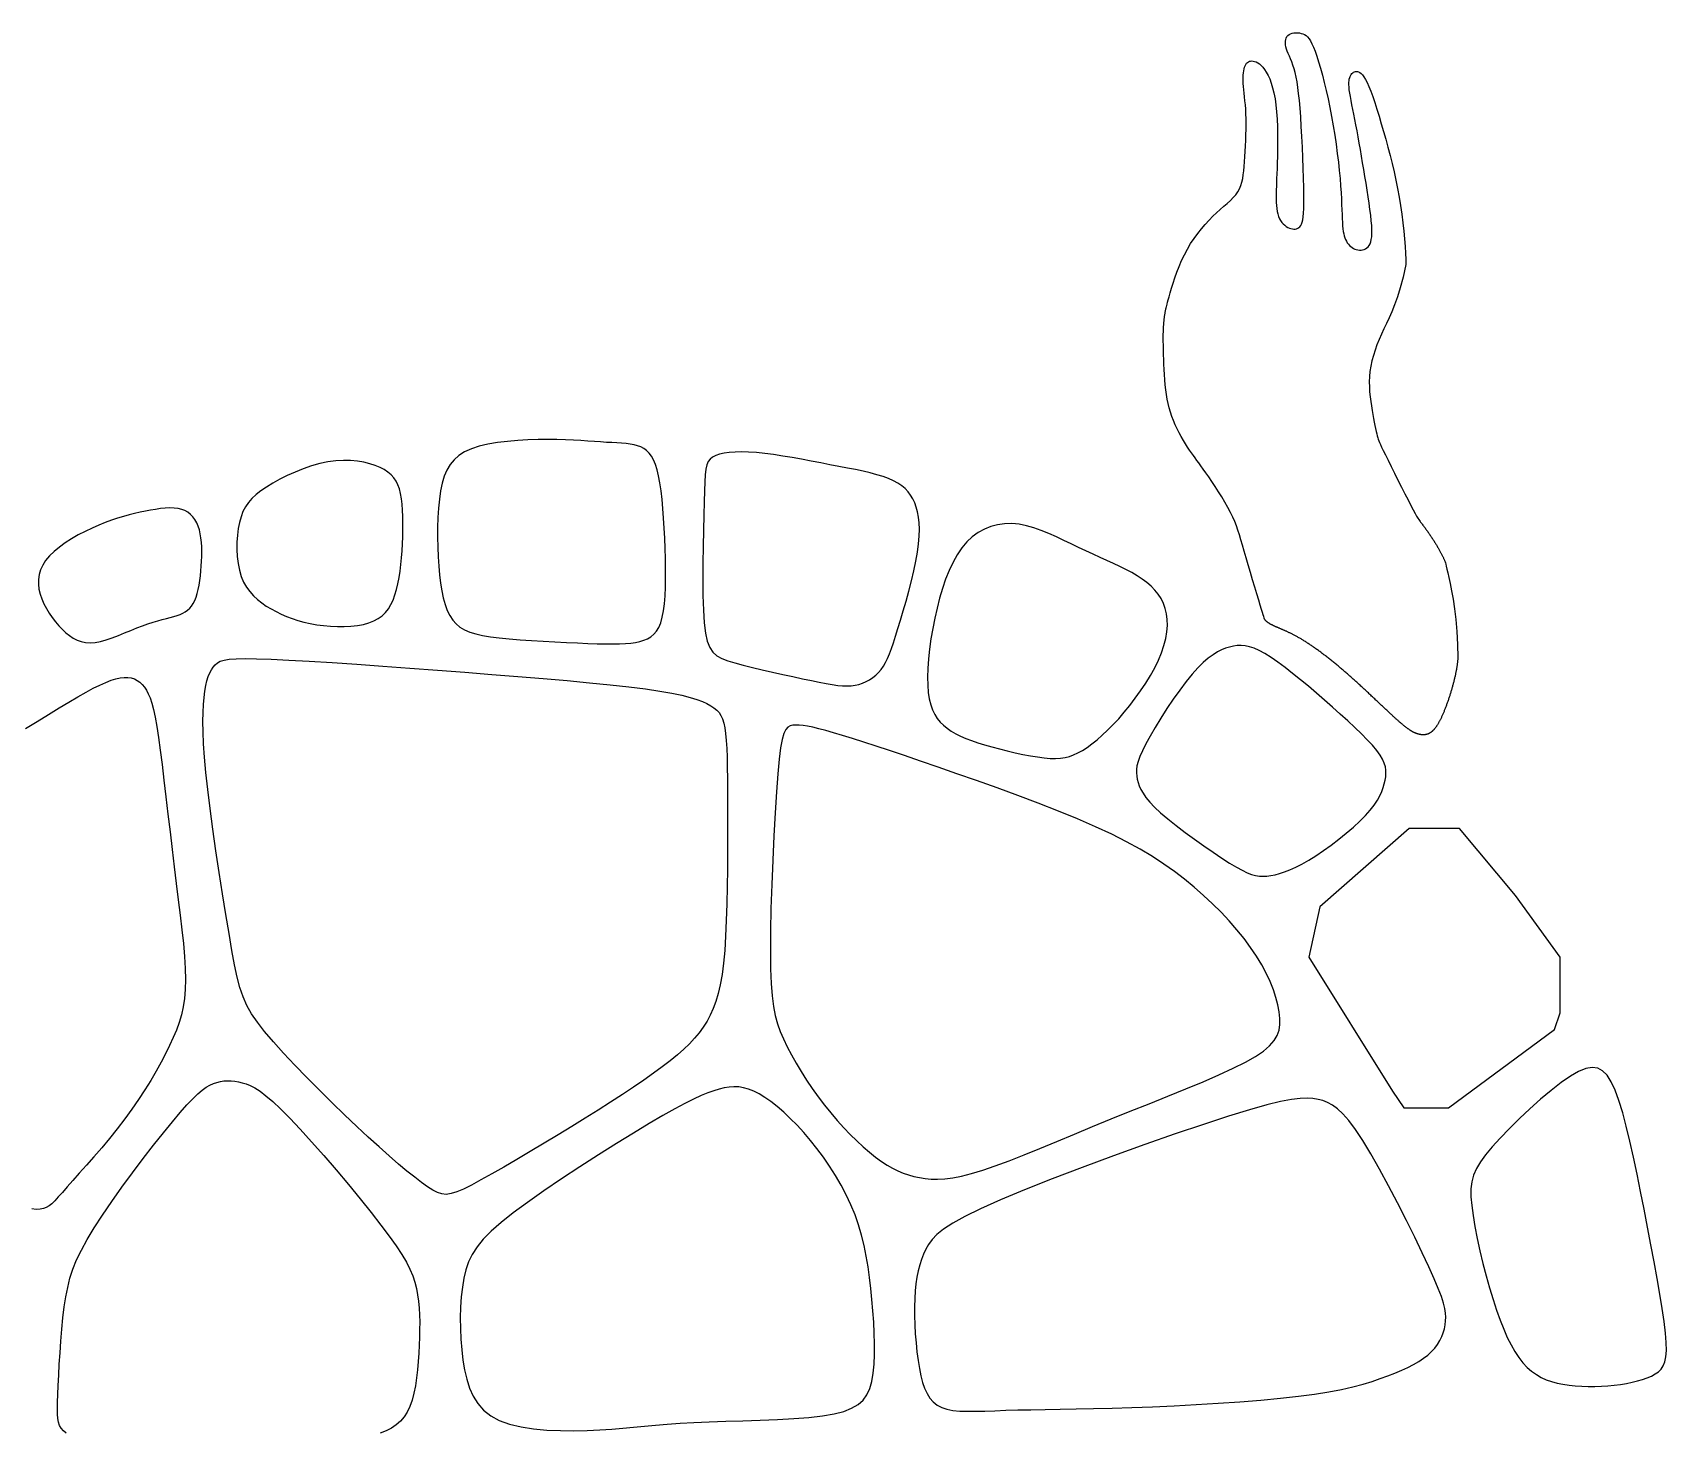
# Model space of a CAD drawing. Extents: x 141 to 1038, y -1303 to 264.
# Drawn here: x 216.9 to 268.9, y 161.9 to 206.5 of the extents above; entities that cross this region are included whole.
import ezdxf

# ---------------------------------------------------------------- set-up
doc = ezdxf.new("R2010")
doc.units = 0
doc.layers.add('L25', color=1, linetype='CONTINUOUS')

msp = doc.modelspace()

# ---------------------------------------------------------------- linework, layer by layer
at = {"layer": 'L25', "linetype": 'Continuous'}
for points in [[(262.238, 186.601), (262.237, 186.581), (262.235, 186.558), (262.234, 186.536), (262.232, 186.514), (262.23, 186.493), (262.228, 186.472), (262.226, 186.452), (262.224, 186.431), (262.222, 186.411), (262.219, 186.39), (262.216, 186.369), (262.213, 186.348), (262.21, 186.327), (262.207, 186.306), (262.203, 186.284), (262.2, 186.262), (262.196, 186.24), (262.192, 186.218), (262.188, 186.195), (262.183, 186.172), (262.179, 186.149), (262.174, 186.126), (262.169, 186.103), (262.165, 186.079), (262.159, 186.055), (262.154, 186.031), (262.149, 186.007), (262.143, 185.983), (262.137, 185.958), (262.132, 185.933), (262.125, 185.908), (262.119, 185.883), (262.113, 185.858), (262.107, 185.833), (262.1, 185.807), (262.093, 185.782), (262.086, 185.756), (262.079, 185.73), (262.072, 185.704), (262.065, 185.678), (262.058, 185.652), (262.05, 185.626), (262.043, 185.599), (262.035, 185.573), (262.027, 185.547), (262.019, 185.521), (262.011, 185.494), (262.003, 185.468), (261.995, 185.442), (261.987, 185.416), (261.979, 185.389), (261.97, 185.363), (261.962, 185.337), (261.953, 185.311), (261.944, 185.285), (261.936, 185.259), (261.927, 185.234), (261.918, 185.208), (261.909, 185.183), (261.9, 185.157), (261.891, 185.132), (261.882, 185.107), (261.873, 185.082), (261.864, 185.057), (261.854, 185.033), (261.845, 185.009), (261.836, 184.984), (261.826, 184.961), (261.817, 184.937), (261.808, 184.913), (261.798, 184.89), (261.789, 184.867), (261.779, 184.845), (261.77, 184.822), (261.76, 184.8), (261.751, 184.779), (261.741, 184.757), (261.732, 184.736), (261.722, 184.715), (261.713, 184.695), (261.703, 184.675), (261.694, 184.655), (261.684, 184.636), (261.675, 184.617), (261.665, 184.599), (261.656, 184.58), (261.646, 184.563), (261.637, 184.545), (261.628, 184.529), (261.618, 184.512), (261.609, 184.496), (261.6, 184.481), (261.59, 184.465), (261.581, 184.451), (261.572, 184.436), (261.563, 184.422), (261.554, 184.409), (261.544, 184.396), (261.535, 184.383), (261.526, 184.371), (261.517, 184.359), (261.508, 184.348), (261.499, 184.337), (261.49, 184.326), (261.481, 184.316), (261.472, 184.306), (261.463, 184.296), (261.455, 184.287), (261.446, 184.278), (261.437, 184.269), (261.428, 184.261), (261.419, 184.253), (261.411, 184.246), (261.402, 184.238), (261.393, 184.231), (261.384, 184.225), (261.376, 184.219), (261.367, 184.212), (261.358, 184.207), (261.35, 184.201), (261.341, 184.196), (261.333, 184.191), (261.324, 184.187), (261.315, 184.182), (261.307, 184.178), (261.298, 184.174), (261.29, 184.171), (261.281, 184.168), (261.273, 184.165), (261.264, 184.162), (261.256, 184.159), (261.247, 184.157), (261.239, 184.154), (261.23, 184.152), (261.222, 184.151), (261.214, 184.149), (261.205, 184.148), (261.197, 184.146), (261.188, 184.145), (261.18, 184.145), (261.172, 184.144), (261.163, 184.143), (261.155, 184.143), (261.146, 184.143), (261.138, 184.143), (261.13, 184.143), (261.121, 184.143), (261.113, 184.143), (261.105, 184.144), (261.096, 184.145), (261.088, 184.145), (261.08, 184.146), (261.071, 184.147), (261.063, 184.148), (261.054, 184.149), (261.046, 184.151), (261.038, 184.152), (261.029, 184.154), (261.021, 184.155), (261.012, 184.157), (261.004, 184.159), (260.995, 184.161), (260.987, 184.163), (260.978, 184.166), (260.969, 184.168), (260.961, 184.171), (260.952, 184.174), (260.943, 184.177), (260.934, 184.18), (260.925, 184.183), (260.916, 184.186), (260.907, 184.19), (260.897, 184.194), (260.888, 184.198), (260.879, 184.202), (260.869, 184.206), (260.859, 184.211), (260.85, 184.215), (260.84, 184.22), (260.83, 184.225), (260.82, 184.231), (260.809, 184.236), (260.799, 184.242), (260.788, 184.248), (260.778, 184.254), (260.767, 184.26), (260.756, 184.267), (260.745, 184.274), (260.734, 184.281), (260.722, 184.288), (260.711, 184.296), (260.699, 184.304), (260.687, 184.312), (260.675, 184.32), (260.662, 184.329), (260.65, 184.338), (260.637, 184.347), (260.624, 184.357), (260.611, 184.366), (260.598, 184.376), (260.584, 184.387), (260.57, 184.397), (260.556, 184.408), (260.542, 184.419), (260.528, 184.431), (260.513, 184.443), (260.498, 184.455), (260.483, 184.467), (260.467, 184.48), (260.452, 184.493), (260.436, 184.507), (260.419, 184.52), (260.403, 184.535), (260.386, 184.549), (260.369, 184.564), (260.352, 184.579), (260.334, 184.594), (260.316, 184.61), (260.298, 184.626), (260.28, 184.643), (260.261, 184.659), (260.242, 184.677), (260.223, 184.694), (260.203, 184.712), (260.184, 184.73), (260.164, 184.748), (260.143, 184.767), (260.123, 184.786), (260.102, 184.805), (260.081, 184.824), (260.06, 184.844), (260.039, 184.864), (260.017, 184.884), (259.995, 184.905), (259.973, 184.925), (259.951, 184.946), (259.928, 184.968), (259.905, 184.989), (259.882, 185.011), (259.859, 185.032), (259.836, 185.054), (259.813, 185.077), (259.789, 185.099), (259.765, 185.122), (259.741, 185.144), (259.717, 185.167), (259.693, 185.19), (259.668, 185.213), (259.643, 185.237), (259.619, 185.26), (259.594, 185.284), (259.569, 185.307), (259.543, 185.331), (259.518, 185.355), (259.493, 185.379), (259.467, 185.403), (259.441, 185.427), (259.416, 185.451), (259.39, 185.476), (259.364, 185.5), (259.338, 185.524), (259.311, 185.549), (259.285, 185.573), (259.259, 185.598), (259.232, 185.622), (259.206, 185.647), (259.179, 185.671), (259.153, 185.696), (259.126, 185.721), (259.099, 185.745), (259.072, 185.77), (259.046, 185.794), (259.019, 185.819), (258.992, 185.843), (258.965, 185.867), (258.938, 185.892), (258.911, 185.916), (258.884, 185.94), (258.857, 185.964), (258.83, 185.988), (258.803, 186.012), (258.775, 186.036), (258.748, 186.06), (258.721, 186.084), (258.694, 186.107), (258.667, 186.131), (258.64, 186.154), (258.613, 186.177), (258.586, 186.2), (258.559, 186.223), (258.532, 186.246), (258.505, 186.269), (258.478, 186.292), (258.451, 186.314), (258.425, 186.337), (258.398, 186.359), (258.371, 186.381), (258.344, 186.403), (258.318, 186.425), (258.291, 186.447), (258.264, 186.468), (258.238, 186.489), (258.211, 186.511), (258.185, 186.532), (258.158, 186.553), (258.132, 186.574), (258.106, 186.594), (258.08, 186.615), (258.054, 186.635), (258.028, 186.655), (258.002, 186.675), (257.976, 186.695), (257.95, 186.714), (257.924, 186.734), (257.898, 186.753), (257.873, 186.772), (257.847, 186.791), (257.822, 186.81), (257.797, 186.828), (257.772, 186.846), (257.746, 186.864), (257.721, 186.882), (257.697, 186.9), (257.672, 186.918), (257.647, 186.935), (257.623, 186.952), (257.598, 186.969), (257.574, 186.985), (257.55, 187.002), (257.525, 187.018), (257.502, 187.034), (257.478, 187.05), (257.454, 187.065), (257.43, 187.081), (257.407, 187.096), (257.384, 187.111), (257.361, 187.125), (257.338, 187.14), (257.315, 187.154), (257.292, 187.168), (257.269, 187.181), (257.247, 187.195), (257.225, 187.208), (257.203, 187.221), (257.181, 187.233), (257.159, 187.246), (257.137, 187.258), (257.116, 187.27), (257.094, 187.281), (257.073, 187.293), (257.052, 187.304), (257.032, 187.315), (257.011, 187.326), (256.99, 187.336), (256.97, 187.347), (256.95, 187.357), (256.93, 187.367), (256.91, 187.376), (256.891, 187.386), (256.872, 187.395), (256.852, 187.404), (256.833, 187.413), (256.815, 187.422), (256.796, 187.431), (256.778, 187.439), (256.759, 187.447), (256.741, 187.455), (256.724, 187.463), (256.706, 187.471), (256.689, 187.479), (256.671, 187.486), (256.654, 187.494), (256.637, 187.501), (256.621, 187.508), (256.604, 187.516), (256.588, 187.522), (256.572, 187.529), (256.556, 187.536), (256.541, 187.543), (256.526, 187.549), (256.51, 187.556), (256.495, 187.562), (256.481, 187.569), (256.466, 187.575), (256.452, 187.581), (256.438, 187.587), (256.424, 187.594), (256.411, 187.6), (256.397, 187.606), (256.384, 187.612), (256.371, 187.618), (256.359, 187.624), (256.346, 187.63), (256.334, 187.635), (256.322, 187.641), (256.31, 187.647), (256.299, 187.653), (256.288, 187.659), (256.277, 187.665), (256.266, 187.671), (256.256, 187.677), (256.245, 187.683), (256.235, 187.689), (256.226, 187.695), (256.216, 187.701), (256.207, 187.707), (256.198, 187.713), (256.189, 187.719), (256.181, 187.726), (256.173, 187.732), (256.165, 187.738), (256.157, 187.745), (256.15, 187.751), (256.143, 187.757), (256.136, 187.764), (256.129, 187.771), (256.123, 187.777), (256.117, 187.784), (256.112, 187.791), (256.106, 187.797), (256.101, 187.804), (256.097, 187.811), (256.092, 187.818), (256.088, 187.825), (256.085, 187.831), (256.081, 187.839), (256.076, 187.851), (256.069, 187.872), (256.058, 187.907), (256.042, 187.959), (256.019, 188.034), (255.988, 188.136), (255.948, 188.269), (255.898, 188.436), (255.839, 188.632), (255.774, 188.848), (255.705, 189.079), (255.634, 189.316), (255.565, 189.551), (255.498, 189.779), (255.436, 189.99), (255.382, 190.181), (255.332, 190.352), (255.285, 190.509), (255.238, 190.656), (255.189, 190.797), (255.134, 190.936), (255.072, 191.077), (255, 191.225), (254.916, 191.383), (254.822, 191.548), (254.721, 191.717), (254.616, 191.886), (254.51, 192.052), (254.406, 192.21), (254.307, 192.358), (254.215, 192.491), (254.133, 192.608), (254.06, 192.709), (253.994, 192.8), (253.932, 192.883), (253.874, 192.962), (253.817, 193.04), (253.759, 193.121), (253.699, 193.208), (253.635, 193.304), (253.569, 193.408), (253.5, 193.52), (253.432, 193.638), (253.364, 193.762), (253.299, 193.889), (253.237, 194.019), (253.181, 194.151), (253.131, 194.284), (253.086, 194.418), (253.048, 194.554), (253.014, 194.693), (252.985, 194.835), (252.96, 194.981), (252.939, 195.132), (252.922, 195.289), (252.907, 195.451), (252.896, 195.616), (252.886, 195.781), (252.879, 195.942), (252.873, 196.096), (252.869, 196.24), (252.866, 196.37), (252.864, 196.484), (252.862, 196.578), (252.861, 196.655), (252.86, 196.717), (252.86, 196.767), (252.86, 196.806), (252.86, 196.838), (252.86, 196.864), (252.86, 196.888), (252.861, 196.912), (252.861, 196.935), (252.862, 196.959), (252.863, 196.982), (252.864, 197.006), (252.865, 197.029), (252.866, 197.052), (252.867, 197.075), (252.868, 197.098), (252.869, 197.12), (252.871, 197.143), (252.872, 197.165), (252.874, 197.188), (252.875, 197.21), (252.877, 197.232), (252.879, 197.254), (252.88, 197.276), (252.882, 197.297), (252.884, 197.319), (252.887, 197.34), (252.889, 197.361), (252.891, 197.382), (252.893, 197.402), (252.896, 197.423), (252.898, 197.443), (252.901, 197.463), (252.903, 197.483), (252.906, 197.502), (252.909, 197.522), (252.912, 197.541), (252.915, 197.56), (252.918, 197.578), (252.921, 197.596), (252.924, 197.614), (252.927, 197.632), (252.931, 197.65), (252.934, 197.667), (252.937, 197.684), (252.941, 197.7), (252.945, 197.717), (252.948, 197.733), (252.953, 197.752), (252.96, 197.777), (252.969, 197.811), (252.981, 197.857), (252.998, 197.918), (253.02, 197.996), (253.047, 198.096), (253.082, 198.219), (253.123, 198.362), (253.172, 198.521), (253.228, 198.693), (253.292, 198.874), (253.364, 199.06), (253.443, 199.248), (253.531, 199.433), (253.628, 199.612), (253.731, 199.785), (253.841, 199.95), (253.956, 200.108), (254.074, 200.258), (254.194, 200.399), (254.316, 200.532), (254.438, 200.655), (254.558, 200.768), (254.676, 200.874), (254.789, 200.973), (254.896, 201.068), (254.996, 201.159), (255.087, 201.25), (255.167, 201.341), (255.235, 201.434), (255.289, 201.531), (255.332, 201.633), (255.365, 201.741), (255.389, 201.856), (255.408, 201.977), (255.421, 202.107), (255.432, 202.246), (255.442, 202.395), (255.453, 202.555), (255.463, 202.722), (255.474, 202.895), (255.483, 203.072), (255.491, 203.249), (255.497, 203.425), (255.499, 203.596), (255.498, 203.761), (255.493, 203.917), (255.484, 204.064), (255.473, 204.203), (255.461, 204.334), (255.448, 204.457), (255.435, 204.574), (255.424, 204.684), (255.414, 204.788), (255.408, 204.886), (255.405, 204.979), (255.405, 205.066), (255.408, 205.147), (255.414, 205.221), (255.423, 205.289), (255.434, 205.35), (255.449, 205.405), (255.467, 205.452), (255.488, 205.493), (255.511, 205.527), (255.538, 205.555), (255.568, 205.576), (255.602, 205.591), (255.638, 205.6), (255.679, 205.603), (255.722, 205.6), (255.769, 205.59), (255.818, 205.572), (255.869, 205.546), (255.922, 205.509), (255.976, 205.462), (256.031, 205.403), (256.086, 205.33), (256.141, 205.244), (256.195, 205.144), (256.248, 205.028), (256.297, 204.897), (256.342, 204.749), (256.383, 204.584), (256.418, 204.401), (256.447, 204.201), (256.469, 203.982), (256.484, 203.75), (256.493, 203.509), (256.498, 203.265), (256.499, 203.023), (256.497, 202.788), (256.493, 202.565), (256.487, 202.359), (256.481, 202.175), (256.475, 202.011), (256.47, 201.864), (256.464, 201.731), (256.46, 201.61), (256.456, 201.498), (256.454, 201.393), (256.454, 201.291), (256.455, 201.19), (256.459, 201.091), (256.466, 200.995), (256.476, 200.902), (256.49, 200.813), (256.508, 200.729), (256.532, 200.651), (256.56, 200.58), (256.595, 200.517), (256.635, 200.46), (256.679, 200.411), (256.725, 200.369), (256.774, 200.333), (256.824, 200.304), (256.875, 200.281), (256.924, 200.264), (256.972, 200.253), (257.018, 200.248), (257.062, 200.25), (257.103, 200.258), (257.141, 200.273), (257.177, 200.295), (257.209, 200.324), (257.237, 200.361), (257.262, 200.407), (257.283, 200.465), (257.301, 200.539), (257.315, 200.635), (257.325, 200.755), (257.332, 200.905), (257.335, 201.089), (257.335, 201.31), (257.331, 201.572), (257.324, 201.867), (257.315, 202.185), (257.303, 202.519), (257.288, 202.859), (257.272, 203.195), (257.254, 203.519), (257.235, 203.822), (257.214, 204.096), (257.193, 204.342), (257.17, 204.561), (257.145, 204.758), (257.118, 204.933), (257.089, 205.09), (257.058, 205.23), (257.024, 205.356), (256.988, 205.471), (256.95, 205.576), (256.912, 205.671), (256.875, 205.758), (256.84, 205.838), (256.809, 205.913), (256.783, 205.983), (256.763, 206.049), (256.751, 206.113), (256.746, 206.174), (256.748, 206.231), (256.758, 206.284), (256.775, 206.333), (256.799, 206.376), (256.83, 206.414), (256.868, 206.445), (256.914, 206.47), (256.964, 206.487), (257.019, 206.499), (257.077, 206.503), (257.136, 206.502), (257.195, 206.495), (257.253, 206.482), (257.308, 206.464), (257.36, 206.44), (257.409, 206.408), (257.455, 206.366), (257.5, 206.311), (257.546, 206.241), (257.592, 206.153), (257.64, 206.045), (257.691, 205.913), (257.746, 205.757), (257.804, 205.577), (257.864, 205.376), (257.925, 205.155), (257.987, 204.917), (258.048, 204.664), (258.108, 204.397), (258.165, 204.118), (258.22, 203.831), (258.271, 203.538), (258.318, 203.242), (258.361, 202.948), (258.4, 202.659), (258.434, 202.379), (258.464, 202.111), (258.488, 201.858), (258.507, 201.624), (258.521, 201.408), (258.532, 201.211), (258.539, 201.03), (258.545, 200.865), (258.551, 200.716), (258.556, 200.582), (258.562, 200.461), (258.569, 200.354), (258.579, 200.258), (258.591, 200.173), (258.605, 200.098), (258.622, 200.03), (258.642, 199.969), (258.664, 199.914), (258.691, 199.863), (258.72, 199.815), (258.753, 199.771), (258.789, 199.73), (258.828, 199.694), (258.869, 199.662), (258.913, 199.634), (258.959, 199.612), (259.006, 199.595), (259.056, 199.584), (259.106, 199.579), (259.157, 199.58), (259.207, 199.588), (259.255, 199.602), (259.301, 199.623), (259.343, 199.651), (259.382, 199.686), (259.415, 199.729), (259.444, 199.781), (259.467, 199.843), (259.484, 199.917), (259.496, 200.004), (259.502, 200.106), (259.502, 200.224), (259.496, 200.361), (259.483, 200.515), (259.465, 200.687), (259.441, 200.873), (259.414, 201.07), (259.383, 201.277), (259.35, 201.49), (259.315, 201.708), (259.279, 201.927), (259.243, 202.145), (259.207, 202.361), (259.171, 202.575), (259.135, 202.784), (259.099, 202.989), (259.063, 203.188), (259.028, 203.379), (258.993, 203.563), (258.959, 203.738), (258.926, 203.904), (258.895, 204.06), (258.865, 204.206), (258.839, 204.341), (258.816, 204.466), (258.797, 204.579), (258.783, 204.68), (258.774, 204.769), (258.77, 204.848), (258.77, 204.916), (258.775, 204.975), (258.783, 205.027), (258.795, 205.071), (258.809, 205.11), (258.827, 205.145), (258.846, 205.175), (258.868, 205.202), (258.893, 205.225), (258.919, 205.243), (258.947, 205.256), (258.978, 205.264), (259.01, 205.266), (259.044, 205.262), (259.079, 205.252), (259.117, 205.232), (259.157, 205.202), (259.2, 205.157), (259.246, 205.096), (259.295, 205.017), (259.347, 204.916), (259.403, 204.792), (259.463, 204.642), (259.527, 204.469), (259.593, 204.276), (259.661, 204.065), (259.731, 203.84), (259.801, 203.604), (259.872, 203.358), (259.942, 203.107), (260.011, 202.852), (260.079, 202.595), (260.144, 202.335), (260.206, 202.072), (260.265, 201.807), (260.32, 201.539), (260.371, 201.269), (260.417, 200.996), (260.457, 200.722), (260.492, 200.451), (260.521, 200.186), (260.544, 199.933), (260.562, 199.695), (260.575, 199.478), (260.581, 199.285), (260.582, 199.122), (260.495, 198.722), (260.406, 198.38), (260.316, 198.087), (260.227, 197.836), (260.138, 197.617), (260.051, 197.423), (259.966, 197.245), (259.884, 197.074), (259.805, 196.904), (259.732, 196.734), (259.664, 196.564), (259.603, 196.394), (259.549, 196.224), (259.503, 196.054), (259.467, 195.886), (259.44, 195.718), (259.425, 195.551), (259.419, 195.387), (259.421, 195.225), (259.43, 195.066), (259.445, 194.911), (259.464, 194.76), (259.486, 194.615), (259.509, 194.476), (259.532, 194.344), (259.555, 194.219), (259.578, 194.102), (259.6, 193.994), (259.62, 193.895), (259.64, 193.806), (259.657, 193.728), (259.673, 193.661), (259.687, 193.605), (259.701, 193.555), (259.718, 193.505), (259.741, 193.45), (259.771, 193.383), (259.811, 193.299), (259.863, 193.192), (259.931, 193.056), (260.015, 192.887), (260.113, 192.691), (260.219, 192.478), (260.331, 192.256), (260.444, 192.033), (260.552, 191.819), (260.654, 191.621), (260.743, 191.448), (260.817, 191.307), (260.877, 191.196), (260.925, 191.11), (260.963, 191.046), (260.993, 190.998), (261.017, 190.963), (261.037, 190.936), (261.054, 190.913), (261.072, 190.891), (261.089, 190.868), (261.107, 190.846), (261.124, 190.823), (261.141, 190.8), (261.159, 190.777), (261.176, 190.754), (261.193, 190.73), (261.21, 190.707), (261.227, 190.684), (261.244, 190.66), (261.261, 190.636), (261.278, 190.613), (261.294, 190.589), (261.311, 190.565), (261.327, 190.542), (261.344, 190.518), (261.36, 190.494), (261.376, 190.47), (261.392, 190.447), (261.407, 190.423), (261.423, 190.399), (261.438, 190.376), (261.454, 190.352), (261.469, 190.329), (261.484, 190.306), (261.498, 190.282), (261.513, 190.259), (261.527, 190.236), (261.541, 190.213), (261.555, 190.191), (261.569, 190.168), (261.582, 190.146), (261.595, 190.124), (261.608, 190.102), (261.621, 190.08), (261.633, 190.058), (261.645, 190.037), (261.657, 190.016), (261.669, 189.995), (261.68, 189.974), (261.691, 189.954), (261.702, 189.934), (261.712, 189.914), (261.723, 189.894), (261.732, 189.874), (261.742, 189.855), (261.751, 189.836), (261.761, 189.818), (261.769, 189.799), (261.778, 189.781), (261.786, 189.763), (261.794, 189.745), (261.802, 189.727), (261.81, 189.71), (261.817, 189.693), (261.824, 189.675), (261.832, 189.653), (261.842, 189.621), (261.854, 189.575), (261.87, 189.509), (261.891, 189.419), (261.918, 189.301), (261.952, 189.148), (261.993, 188.958), (262.038, 188.729), (262.086, 188.462), (262.131, 188.158), (262.173, 187.816), (262.206, 187.438), (262.229, 187.022), (262.238, 186.601)], [(216.631, 184.339), (217.004, 184.571), (217.363, 184.793), (217.703, 184.999), (218.017, 185.188), (218.303, 185.354), (218.56, 185.5), (218.792, 185.624), (219, 185.728), (219.187, 185.813), (219.356, 185.879), (219.509, 185.928), (219.648, 185.958), (219.776, 185.972), (219.894, 185.97), (220.002, 185.953), (220.101, 185.921), (220.191, 185.875), (220.274, 185.816), (220.35, 185.745), (220.42, 185.662), (220.484, 185.566), (220.543, 185.453), (220.599, 185.317), (220.653, 185.151), (220.705, 184.948), (220.757, 184.703), (220.81, 184.41), (220.864, 184.061), (220.921, 183.655), (220.981, 183.197), (221.042, 182.698), (221.105, 182.168), (221.17, 181.618), (221.236, 181.056), (221.302, 180.494), (221.369, 179.941), (221.435, 179.407), (221.499, 178.893), (221.559, 178.403), (221.613, 177.937), (221.659, 177.498), (221.694, 177.086), (221.716, 176.705), (221.724, 176.355), (221.716, 176.037), (221.692, 175.747), (221.651, 175.478), (221.595, 175.225), (221.523, 174.982), (221.437, 174.742), (221.336, 174.5), (221.22, 174.251), (221.091, 173.988), (220.948, 173.714), (220.791, 173.429), (220.62, 173.136), (220.435, 172.835), (220.236, 172.529), (220.023, 172.22), (219.797, 171.909), (219.557, 171.599), (219.309, 171.292), (219.059, 170.993), (218.811, 170.705), (218.571, 170.433), (218.345, 170.18), (218.139, 169.949), (217.958, 169.746), (217.806, 169.572), (217.678, 169.426), (217.569, 169.307), (217.472, 169.212), (217.383, 169.14), (217.295, 169.087), (217.202, 169.053), (217.098, 169.034), (216.978, 169.031), (216.838, 169.045)], [(217.928, 161.904), (217.839, 161.98), (217.771, 162.06), (217.72, 162.148), (217.684, 162.25), (217.661, 162.369), (217.65, 162.512), (217.648, 162.685), (217.652, 162.891), (217.661, 163.136), (217.674, 163.424), (217.69, 163.746), (217.709, 164.096), (217.732, 164.462), (217.759, 164.837), (217.791, 165.212), (217.827, 165.576), (217.869, 165.922), (217.917, 166.243), (217.976, 166.545), (218.049, 166.837), (218.143, 167.126), (218.262, 167.423), (218.411, 167.735), (218.595, 168.072), (218.818, 168.441), (219.083, 168.849), (219.382, 169.286), (219.705, 169.74), (220.041, 170.198), (220.38, 170.647), (220.711, 171.076), (221.025, 171.471), (221.309, 171.82), (221.557, 172.114), (221.772, 172.356), (221.957, 172.551), (222.117, 172.706), (222.259, 172.826), (222.385, 172.917), (222.502, 172.985), (222.614, 173.036), (222.725, 173.075), (222.837, 173.103), (222.949, 173.12), (223.063, 173.128), (223.177, 173.126), (223.294, 173.115), (223.412, 173.094), (223.533, 173.065), (223.658, 173.027), (223.791, 172.973), (223.936, 172.896), (224.101, 172.791), (224.288, 172.65), (224.505, 172.465), (224.756, 172.23), (225.046, 171.939), (225.378, 171.587), (225.742, 171.185), (226.127, 170.748), (226.521, 170.29), (226.913, 169.825), (227.29, 169.367), (227.64, 168.931), (227.952, 168.53), (228.217, 168.176), (228.437, 167.865), (228.616, 167.591), (228.76, 167.345), (228.874, 167.121), (228.961, 166.913), (229.028, 166.713), (229.079, 166.515), (229.118, 166.312), (229.147, 166.103), (229.167, 165.888), (229.179, 165.667), (229.184, 165.438), (229.183, 165.202), (229.178, 164.959), (229.168, 164.707), (229.155, 164.448), (229.139, 164.185), (229.116, 163.921), (229.087, 163.662), (229.049, 163.411), (229.001, 163.173), (228.943, 162.952), (228.872, 162.751), (228.787, 162.574), (228.687, 162.42), (228.571, 162.286), (228.438, 162.169), (228.287, 162.068), (228.117, 161.98), (227.926, 161.902)]]:
    msp.add_lwpolyline(points, dxfattribs=at)
for points in [[(230.829, 193.249), (230.613, 193.152), (230.43, 193.037), (230.277, 192.903), (230.151, 192.749), (230.048, 192.575), (229.966, 192.378), (229.901, 192.159), (229.85, 191.916), (229.811, 191.648), (229.783, 191.361), (229.764, 191.06), (229.754, 190.749), (229.752, 190.433), (229.759, 190.119), (229.772, 189.811), (229.791, 189.515), (229.816, 189.234), (229.848, 188.971), (229.887, 188.726), (229.936, 188.5), (229.993, 188.293), (230.062, 188.106), (230.142, 187.94), (230.236, 187.796), (230.343, 187.673), (230.467, 187.57), (230.611, 187.485), (230.777, 187.414), (230.968, 187.356), (231.187, 187.308), (231.436, 187.268), (231.719, 187.233), (232.036, 187.201), (232.38, 187.172), (232.743, 187.145), (233.116, 187.122), (233.491, 187.101), (233.858, 187.083), (234.209, 187.067), (234.536, 187.055), (234.831, 187.045), (235.096, 187.039), (235.333, 187.037), (235.544, 187.04), (235.734, 187.048), (235.904, 187.063), (236.057, 187.085), (236.197, 187.114), (236.325, 187.152), (236.441, 187.201), (236.547, 187.264), (236.642, 187.344), (236.725, 187.443), (236.797, 187.564), (236.858, 187.711), (236.908, 187.885), (236.948, 188.088), (236.977, 188.319), (236.997, 188.573), (237.009, 188.848), (237.014, 189.139), (237.013, 189.444), (237.007, 189.758), (236.997, 190.078), (236.985, 190.401), (236.969, 190.723), (236.95, 191.039), (236.927, 191.345), (236.9, 191.638), (236.868, 191.912), (236.832, 192.164), (236.79, 192.39), (236.743, 192.586), (236.689, 192.754), (236.63, 192.897), (236.564, 193.016), (236.491, 193.114), (236.41, 193.194), (236.322, 193.258), (236.226, 193.309), (236.122, 193.348), (236.009, 193.378), (235.887, 193.4), (235.756, 193.416), (235.614, 193.428), (235.463, 193.438), (235.302, 193.447), (235.129, 193.457), (234.945, 193.469), (234.75, 193.483), (234.541, 193.498), (234.317, 193.512), (234.079, 193.525), (233.824, 193.536), (233.551, 193.543), (233.261, 193.546), (232.952, 193.543), (232.631, 193.533), (232.304, 193.515), (231.978, 193.487), (231.661, 193.447), (231.359, 193.396), (231.079, 193.33)], [(239.904, 193.131), (239.658, 193.148), (239.432, 193.154), (239.226, 193.149), (239.04, 193.135), (238.875, 193.11), (238.732, 193.077), (238.61, 193.034), (238.51, 192.983), (238.432, 192.922), (238.372, 192.844), (238.329, 192.741), (238.299, 192.605), (238.278, 192.427), (238.264, 192.199), (238.253, 191.913), (238.243, 191.56), (238.231, 191.137), (238.218, 190.658), (238.207, 190.143), (238.199, 189.611), (238.196, 189.082), (238.201, 188.576), (238.216, 188.111), (238.243, 187.707), (238.284, 187.379), (238.342, 187.12), (238.42, 186.921), (238.521, 186.77), (238.649, 186.656), (238.806, 186.569), (238.996, 186.498), (239.222, 186.432), (239.484, 186.363), (239.777, 186.29), (240.09, 186.215), (240.415, 186.14), (240.743, 186.066), (241.065, 185.995), (241.371, 185.929), (241.654, 185.869), (241.904, 185.818), (242.126, 185.775), (242.321, 185.742), (242.495, 185.717), (242.651, 185.703), (242.792, 185.698), (242.923, 185.704), (243.047, 185.721), (243.168, 185.749), (243.286, 185.787), (243.399, 185.836), (243.507, 185.895), (243.61, 185.964), (243.706, 186.042), (243.796, 186.129), (243.878, 186.225), (243.952, 186.33), (244.02, 186.445), (244.083, 186.575), (244.145, 186.721), (244.206, 186.887), (244.27, 187.075), (244.338, 187.288), (244.412, 187.529), (244.493, 187.799), (244.58, 188.092), (244.669, 188.402), (244.756, 188.722), (244.84, 189.045), (244.916, 189.363), (244.982, 189.67), (245.034, 189.959), (245.071, 190.225), (245.091, 190.467), (245.097, 190.688), (245.09, 190.889), (245.07, 191.072), (245.039, 191.239), (244.997, 191.391), (244.945, 191.53), (244.885, 191.658), (244.816, 191.776), (244.735, 191.884), (244.641, 191.982), (244.534, 192.073), (244.412, 192.156), (244.272, 192.231), (244.115, 192.301), (243.939, 192.365), (243.744, 192.425), (243.532, 192.481), (243.303, 192.534), (243.059, 192.587), (242.801, 192.639), (242.53, 192.691), (242.247, 192.746), (241.953, 192.802), (241.651, 192.86), (241.346, 192.917), (241.042, 192.972), (240.742, 193.022), (240.449, 193.066), (240.169, 193.103)], [(228.575, 191.827), (228.537, 191.974), (228.49, 192.106), (228.431, 192.225), (228.36, 192.331), (228.275, 192.425), (228.175, 192.51), (228.058, 192.587), (227.923, 192.657), (227.769, 192.72), (227.596, 192.776), (227.408, 192.822), (227.203, 192.857), (226.985, 192.877), (226.755, 192.882), (226.513, 192.868), (226.262, 192.834), (226.003, 192.779), (225.739, 192.705), (225.476, 192.615), (225.216, 192.512), (224.966, 192.399), (224.727, 192.28), (224.505, 192.157), (224.305, 192.034), (224.128, 191.913), (223.974, 191.792), (223.842, 191.667), (223.73, 191.538), (223.636, 191.4), (223.558, 191.251), (223.495, 191.088), (223.444, 190.908), (223.406, 190.71), (223.379, 190.498), (223.364, 190.275), (223.363, 190.048), (223.376, 189.821), (223.403, 189.599), (223.445, 189.387), (223.504, 189.189), (223.579, 189.009), (223.669, 188.848), (223.773, 188.702), (223.889, 188.57), (224.017, 188.451), (224.154, 188.343), (224.3, 188.243), (224.453, 188.151), (224.611, 188.065), (224.776, 187.985), (224.946, 187.911), (225.124, 187.844), (225.308, 187.784), (225.5, 187.731), (225.699, 187.685), (225.906, 187.648), (226.121, 187.619), (226.341, 187.599), (226.562, 187.588), (226.781, 187.588), (226.994, 187.6), (227.199, 187.623), (227.391, 187.658), (227.567, 187.707), (227.724, 187.769), (227.863, 187.846), (227.986, 187.936), (228.093, 188.04), (228.186, 188.158), (228.267, 188.29), (228.337, 188.436), (228.397, 188.596), (228.449, 188.769), (228.493, 188.955), (228.53, 189.151), (228.56, 189.356), (228.585, 189.567), (228.606, 189.784), (228.622, 190.004), (228.634, 190.226), (228.644, 190.448), (228.65, 190.668), (228.652, 190.884), (228.649, 191.093), (228.641, 191.294), (228.626, 191.485), (228.604, 191.663)], [(217.395, 189.841), (217.275, 189.695), (217.181, 189.547), (217.113, 189.396), (217.068, 189.244), (217.046, 189.091), (217.044, 188.936), (217.062, 188.781), (217.098, 188.626), (217.15, 188.47), (217.218, 188.316), (217.297, 188.165), (217.387, 188.018), (217.486, 187.877), (217.59, 187.742), (217.699, 187.616), (217.81, 187.499), (217.921, 187.394), (218.035, 187.301), (218.151, 187.222), (218.273, 187.159), (218.402, 187.112), (218.54, 187.083), (218.688, 187.073), (218.848, 187.084), (219.021, 187.117), (219.205, 187.168), (219.397, 187.232), (219.593, 187.307), (219.79, 187.387), (219.986, 187.468), (220.177, 187.546), (220.36, 187.618), (220.533, 187.679), (220.694, 187.731), (220.846, 187.776), (220.987, 187.814), (221.118, 187.849), (221.24, 187.881), (221.353, 187.912), (221.458, 187.944), (221.553, 187.979), (221.641, 188.018), (221.722, 188.063), (221.795, 188.114), (221.861, 188.174), (221.92, 188.244), (221.974, 188.325), (222.021, 188.418), (222.063, 188.525), (222.099, 188.644), (222.131, 188.773), (222.158, 188.911), (222.181, 189.056), (222.2, 189.206), (222.216, 189.36), (222.229, 189.515), (222.238, 189.67), (222.244, 189.825), (222.246, 189.977), (222.243, 190.126), (222.235, 190.271), (222.22, 190.411), (222.199, 190.545), (222.169, 190.671), (222.132, 190.789), (222.085, 190.898), (222.03, 190.997), (221.965, 191.086), (221.891, 191.163), (221.806, 191.229), (221.711, 191.283), (221.606, 191.323), (221.489, 191.349), (221.363, 191.364), (221.227, 191.367), (221.083, 191.36), (220.932, 191.345), (220.776, 191.323), (220.614, 191.295), (220.449, 191.264), (220.281, 191.229), (220.109, 191.19), (219.933, 191.146), (219.752, 191.097), (219.566, 191.04), (219.373, 190.976), (219.174, 190.903), (218.966, 190.819), (218.752, 190.725), (218.533, 190.62), (218.315, 190.507), (218.103, 190.386), (217.9, 190.257), (217.711, 190.123), (217.541, 189.984)], [(248.267, 190.849), (248.035, 190.869), (247.807, 190.865), (247.585, 190.835), (247.37, 190.778), (247.163, 190.696), (246.966, 190.586), (246.78, 190.449), (246.606, 190.285), (246.446, 190.094), (246.299, 189.877), (246.165, 189.638), (246.043, 189.378), (245.931, 189.1), (245.83, 188.806), (245.739, 188.499), (245.657, 188.181), (245.584, 187.855), (245.519, 187.526), (245.464, 187.197), (245.42, 186.873), (245.387, 186.559), (245.365, 186.26), (245.356, 185.979), (245.361, 185.721), (245.379, 185.49), (245.41, 185.284), (245.455, 185.102), (245.513, 184.939), (245.583, 184.795), (245.665, 184.667), (245.759, 184.551), (245.865, 184.447), (245.982, 184.351), (246.11, 184.262), (246.252, 184.179), (246.406, 184.102), (246.574, 184.029), (246.757, 183.959), (246.955, 183.891), (247.17, 183.824), (247.4, 183.758), (247.641, 183.693), (247.89, 183.63), (248.141, 183.572), (248.389, 183.52), (248.629, 183.474), (248.857, 183.437), (249.068, 183.409), (249.257, 183.393), (249.429, 183.388), (249.585, 183.396), (249.731, 183.417), (249.87, 183.451), (250.006, 183.501), (250.142, 183.566), (250.284, 183.646), (250.432, 183.744), (250.588, 183.857), (250.75, 183.987), (250.917, 184.132), (251.089, 184.292), (251.264, 184.467), (251.44, 184.657), (251.618, 184.862), (251.796, 185.079), (251.97, 185.308), (252.139, 185.545), (252.3, 185.788), (252.45, 186.033), (252.586, 186.279), (252.705, 186.521), (252.804, 186.758), (252.882, 186.988), (252.939, 187.208), (252.974, 187.42), (252.99, 187.622), (252.986, 187.814), (252.963, 187.996), (252.922, 188.168), (252.864, 188.329), (252.789, 188.48), (252.698, 188.62), (252.592, 188.751), (252.471, 188.874), (252.336, 188.99), (252.188, 189.1), (252.028, 189.206), (251.855, 189.307), (251.672, 189.406), (251.479, 189.503), (251.276, 189.6), (251.066, 189.696), (250.848, 189.795), (250.625, 189.895), (250.397, 189.999), (250.165, 190.108), (249.93, 190.221), (249.693, 190.336), (249.455, 190.449), (249.216, 190.556), (248.977, 190.653), (248.739, 190.737), (248.502, 190.803)], [(256.096, 186.729), (255.916, 186.826), (255.753, 186.899), (255.604, 186.948), (255.466, 186.977), (255.336, 186.988), (255.212, 186.983), (255.091, 186.965), (254.969, 186.936), (254.845, 186.898), (254.717, 186.848), (254.583, 186.782), (254.443, 186.695), (254.294, 186.586), (254.135, 186.449), (253.965, 186.28), (253.783, 186.077), (253.588, 185.837), (253.384, 185.567), (253.178, 185.277), (252.975, 184.976), (252.78, 184.674), (252.599, 184.38), (252.437, 184.104), (252.3, 183.854), (252.193, 183.638), (252.112, 183.453), (252.057, 183.294), (252.022, 183.157), (252.006, 183.037), (252.004, 182.929), (252.014, 182.827), (252.033, 182.728), (252.059, 182.626), (252.095, 182.519), (252.145, 182.406), (252.215, 182.283), (252.308, 182.149), (252.429, 182.002), (252.583, 181.84), (252.775, 181.661), (253.005, 181.463), (253.268, 181.252), (253.552, 181.034), (253.85, 180.816), (254.15, 180.603), (254.443, 180.402), (254.719, 180.219), (254.969, 180.06), (255.186, 179.93), (255.371, 179.828), (255.532, 179.752), (255.674, 179.697), (255.801, 179.662), (255.92, 179.643), (256.036, 179.639), (256.155, 179.645), (256.282, 179.661), (256.418, 179.686), (256.565, 179.724), (256.723, 179.775), (256.893, 179.841), (257.077, 179.924), (257.276, 180.026), (257.49, 180.149), (257.72, 180.293), (257.96, 180.455), (258.206, 180.63), (258.45, 180.816), (258.688, 181.007), (258.912, 181.199), (259.118, 181.389), (259.299, 181.572), (259.451, 181.744), (259.576, 181.906), (259.676, 182.058), (259.755, 182.201), (259.816, 182.336), (259.862, 182.464), (259.896, 182.584), (259.922, 182.698), (259.941, 182.807), (259.951, 182.913), (259.949, 183.019), (259.933, 183.128), (259.898, 183.242), (259.843, 183.365), (259.763, 183.499), (259.655, 183.646), (259.518, 183.81), (259.354, 183.988), (259.166, 184.179), (258.958, 184.38), (258.733, 184.589), (258.496, 184.805), (258.248, 185.025), (257.994, 185.247), (257.737, 185.469), (257.481, 185.687), (257.227, 185.898), (256.978, 186.099), (256.738, 186.286), (256.51, 186.456), (256.295, 186.604)], [(236.375, 185.603), (236.826, 185.536), (237.208, 185.469), (237.527, 185.402), (237.791, 185.336), (238.008, 185.269), (238.185, 185.202), (238.33, 185.136), (238.451, 185.069), (238.554, 185.002), (238.642, 184.93), (238.715, 184.85), (238.777, 184.758), (238.827, 184.649), (238.868, 184.519), (238.9, 184.364), (238.925, 184.18), (238.945, 183.963), (238.959, 183.712), (238.97, 183.426), (238.977, 183.105), (238.981, 182.748), (238.984, 182.354), (238.984, 181.923), (238.984, 181.453), (238.984, 180.946), (238.983, 180.412), (238.98, 179.862), (238.973, 179.308), (238.963, 178.76), (238.947, 178.231), (238.925, 177.732), (238.895, 177.274), (238.858, 176.866), (238.812, 176.505), (238.756, 176.186), (238.692, 175.903), (238.617, 175.651), (238.533, 175.423), (238.438, 175.215), (238.332, 175.021), (238.215, 174.836), (238.085, 174.657), (237.939, 174.481), (237.776, 174.306), (237.593, 174.13), (237.389, 173.95), (237.162, 173.764), (236.908, 173.569), (236.628, 173.364), (236.321, 173.148), (235.99, 172.922), (235.637, 172.687), (235.263, 172.444), (234.869, 172.194), (234.458, 171.936), (234.032, 171.672), (233.593, 171.403), (233.148, 171.134), (232.706, 170.87), (232.275, 170.616), (231.863, 170.377), (231.48, 170.159), (231.132, 169.967), (230.829, 169.805), (230.576, 169.678), (230.365, 169.587), (230.187, 169.531), (230.032, 169.509), (229.889, 169.52), (229.749, 169.563), (229.601, 169.639), (229.435, 169.746), (229.243, 169.883), (229.025, 170.051), (228.779, 170.248), (228.508, 170.475), (228.212, 170.732), (227.892, 171.017), (227.548, 171.33), (227.181, 171.672), (226.794, 172.04), (226.393, 172.428), (225.989, 172.827), (225.591, 173.228), (225.208, 173.624), (224.85, 174.006), (224.526, 174.366), (224.245, 174.695), (224.015, 174.99), (223.829, 175.261), (223.68, 175.524), (223.559, 175.796), (223.46, 176.091), (223.374, 176.425), (223.292, 176.814), (223.207, 177.274), (223.113, 177.814), (223.012, 178.421), (222.906, 179.076), (222.799, 179.76), (222.696, 180.453), (222.598, 181.138), (222.511, 181.793), (222.436, 182.401), (222.378, 182.947), (222.334, 183.431), (222.305, 183.859), (222.288, 184.235), (222.282, 184.566), (222.286, 184.856), (222.298, 185.111), (222.318, 185.336), (222.343, 185.535), (222.373, 185.71), (222.409, 185.865), (222.451, 185.999), (222.498, 186.115), (222.551, 186.215), (222.609, 186.301), (222.673, 186.373), (222.745, 186.434), (222.835, 186.484), (222.955, 186.523), (223.118, 186.551), (223.337, 186.568), (223.624, 186.573), (223.992, 186.568), (224.453, 186.551), (225.015, 186.523), (225.667, 186.486), (226.394, 186.441), (227.181, 186.388), (228.013, 186.33), (228.873, 186.268), (229.748, 186.202), (230.621, 186.136), (231.479, 186.069), (232.313, 186.003), (233.114, 185.936), (233.876, 185.869), (234.591, 185.803), (235.251, 185.736), (235.848, 185.669)], [(255.473, 173.717), (255.794, 173.9), (256.049, 174.072), (256.245, 174.239), (256.389, 174.403), (256.487, 174.568), (256.545, 174.738), (256.571, 174.918), (256.571, 175.11), (256.55, 175.318), (256.509, 175.541), (256.448, 175.778), (256.367, 176.025), (256.265, 176.283), (256.141, 176.548), (255.996, 176.82), (255.829, 177.096), (255.64, 177.375), (255.431, 177.656), (255.203, 177.936), (254.958, 178.215), (254.698, 178.491), (254.424, 178.763), (254.138, 179.03), (253.842, 179.289), (253.537, 179.541), (253.218, 179.786), (252.879, 180.027), (252.515, 180.264), (252.121, 180.5), (251.69, 180.736), (251.218, 180.974), (250.699, 181.216), (250.129, 181.463), (249.519, 181.712), (248.881, 181.962), (248.226, 182.209), (247.567, 182.45), (246.916, 182.683), (246.285, 182.905), (245.687, 183.113), (245.13, 183.305), (244.617, 183.48), (244.146, 183.64), (243.715, 183.783), (243.322, 183.912), (242.968, 184.026), (242.649, 184.125), (242.365, 184.209), (242.115, 184.28), (241.894, 184.338), (241.702, 184.383), (241.535, 184.417), (241.39, 184.439), (241.264, 184.451), (241.155, 184.453), (241.06, 184.447), (240.977, 184.429), (240.903, 184.389), (240.837, 184.313), (240.779, 184.187), (240.726, 183.997), (240.677, 183.73), (240.631, 183.37), (240.586, 182.905), (240.542, 182.328), (240.499, 181.658), (240.459, 180.924), (240.423, 180.153), (240.392, 179.372), (240.369, 178.608), (240.354, 177.89), (240.349, 177.244), (240.354, 176.692), (240.372, 176.225), (240.402, 175.831), (240.445, 175.496), (240.502, 175.204), (240.574, 174.944), (240.661, 174.7), (240.764, 174.458), (240.883, 174.209), (241.018, 173.95), (241.166, 173.686), (241.327, 173.417), (241.499, 173.147), (241.681, 172.879), (241.872, 172.613), (242.069, 172.354), (242.271, 172.103), (242.478, 171.861), (242.686, 171.631), (242.895, 171.413), (243.103, 171.209), (243.307, 171.02), (243.507, 170.848), (243.7, 170.694), (243.885, 170.559), (244.064, 170.442), (244.237, 170.342), (244.408, 170.257), (244.577, 170.186), (244.747, 170.127), (244.918, 170.08), (245.094, 170.042), (245.275, 170.013), (245.467, 169.996), (245.674, 169.992), (245.902, 170.005), (246.154, 170.037), (246.437, 170.092), (246.754, 170.172), (247.11, 170.279), (247.51, 170.416), (247.95, 170.58), (248.426, 170.766), (248.934, 170.972), (249.47, 171.193), (250.03, 171.425), (250.609, 171.665), (251.203, 171.909), (251.807, 172.154), (252.412, 172.396), (253.008, 172.635), (253.583, 172.869), (254.127, 173.096), (254.631, 173.314), (255.083, 173.522)], [(264.074, 179.023), (262.294, 181.157), (260.693, 181.157), (257.846, 178.667), (257.49, 177.066), (260.159, 172.798), (260.515, 172.265), (261.938, 172.265), (265.319, 174.755), (265.497, 175.288), (265.497, 177.066)], [(267.247, 172.828), (267.123, 173.096), (266.991, 173.302), (266.849, 173.445), (266.691, 173.528), (266.514, 173.551), (266.313, 173.516), (266.084, 173.423), (265.823, 173.273), (265.529, 173.069), (265.209, 172.821), (264.874, 172.539), (264.533, 172.235), (264.199, 171.92), (263.88, 171.605), (263.588, 171.302), (263.332, 171.02), (263.122, 170.768), (262.955, 170.541), (262.829, 170.328), (262.739, 170.12), (262.683, 169.908), (262.657, 169.682), (262.657, 169.434), (262.68, 169.153), (262.723, 168.833), (262.782, 168.481), (262.857, 168.104), (262.943, 167.712), (263.039, 167.312), (263.143, 166.915), (263.251, 166.527), (263.362, 166.159), (263.473, 165.817), (263.585, 165.503), (263.699, 165.214), (263.814, 164.952), (263.933, 164.714), (264.054, 164.5), (264.18, 164.311), (264.311, 164.144), (264.447, 163.999), (264.589, 163.875), (264.738, 163.769), (264.893, 163.681), (265.055, 163.607), (265.224, 163.548), (265.401, 163.5), (265.586, 163.462), (265.779, 163.433), (265.979, 163.412), (266.183, 163.398), (266.391, 163.392), (266.6, 163.392), (266.808, 163.4), (267.015, 163.413), (267.217, 163.432), (267.414, 163.458), (267.605, 163.488), (267.787, 163.524), (267.959, 163.566), (268.12, 163.613), (268.268, 163.666), (268.403, 163.724), (268.522, 163.788), (268.625, 163.859), (268.711, 163.942), (268.779, 164.044), (268.83, 164.173), (268.862, 164.336), (268.877, 164.538), (268.872, 164.788), (268.848, 165.092), (268.806, 165.455), (268.746, 165.871), (268.672, 166.332), (268.585, 166.83), (268.489, 167.357), (268.386, 167.906), (268.277, 168.467), (268.166, 169.034), (268.055, 169.598), (267.943, 170.152), (267.831, 170.688), (267.718, 171.198), (267.603, 171.675), (267.487, 172.11), (267.368, 172.497)], [(242.009, 162.454), (242.377, 162.517), (242.685, 162.597), (242.937, 162.695), (243.14, 162.814), (243.3, 162.957), (243.423, 163.125), (243.515, 163.323), (243.581, 163.551), (243.627, 163.811), (243.656, 164.1), (243.67, 164.413), (243.67, 164.744), (243.659, 165.089), (243.64, 165.443), (243.613, 165.802), (243.581, 166.159), (243.546, 166.512), (243.506, 166.86), (243.459, 167.203), (243.403, 167.541), (243.336, 167.875), (243.256, 168.206), (243.16, 168.533), (243.047, 168.856), (242.916, 169.177), (242.767, 169.494), (242.602, 169.805), (242.425, 170.109), (242.236, 170.404), (242.038, 170.69), (241.833, 170.965), (241.624, 171.228), (241.411, 171.476), (241.198, 171.709), (240.985, 171.926), (240.775, 172.124), (240.569, 172.303), (240.369, 172.461), (240.176, 172.597), (239.993, 172.71), (239.82, 172.797), (239.656, 172.862), (239.498, 172.905), (239.344, 172.928), (239.191, 172.933), (239.038, 172.922), (238.881, 172.896), (238.718, 172.858), (238.545, 172.807), (238.357, 172.741), (238.147, 172.654), (237.906, 172.543), (237.627, 172.402), (237.304, 172.228), (236.928, 172.016), (236.493, 171.761), (235.996, 171.461), (235.45, 171.125), (234.873, 170.762), (234.284, 170.383), (233.7, 169.998), (233.14, 169.619), (232.622, 169.254), (232.163, 168.916), (231.778, 168.61), (231.463, 168.333), (231.21, 168.077), (231.011, 167.834), (230.857, 167.596), (230.741, 167.357), (230.656, 167.108), (230.592, 166.841), (230.543, 166.551), (230.508, 166.242), (230.486, 165.917), (230.477, 165.581), (230.48, 165.24), (230.496, 164.899), (230.523, 164.561), (230.562, 164.233), (230.613, 163.918), (230.68, 163.619), (230.769, 163.339), (230.885, 163.081), (231.032, 162.845), (231.217, 162.636), (231.444, 162.456), (231.719, 162.306), (232.044, 162.189), (232.411, 162.102), (232.81, 162.041), (233.231, 162.002), (233.663, 161.984), (234.096, 161.981), (234.519, 161.991), (234.922, 162.01), (235.297, 162.035), (235.652, 162.064), (235.997, 162.095), (236.341, 162.128), (236.695, 162.161), (237.069, 162.193), (237.473, 162.222), (237.917, 162.247), (238.406, 162.267), (238.932, 162.284), (239.478, 162.3), (240.03, 162.317), (240.574, 162.339), (241.095, 162.368), (241.578, 162.405)], [(257.164, 163.077), (257.678, 163.146), (258.134, 163.22), (258.539, 163.299), (258.899, 163.381), (259.219, 163.465), (259.508, 163.552), (259.769, 163.64), (260.011, 163.729), (260.237, 163.818), (260.45, 163.908), (260.647, 163.999), (260.83, 164.092), (260.998, 164.188), (261.149, 164.287), (261.285, 164.391), (261.405, 164.5), (261.508, 164.613), (261.595, 164.732), (261.668, 164.853), (261.727, 164.977), (261.774, 165.103), (261.809, 165.229), (261.834, 165.354), (261.85, 165.478), (261.856, 165.6), (261.85, 165.73), (261.827, 165.876), (261.783, 166.048), (261.714, 166.257), (261.616, 166.511), (261.485, 166.821), (261.316, 167.197), (261.107, 167.642), (260.866, 168.143), (260.6, 168.68), (260.319, 169.234), (260.03, 169.785), (259.743, 170.314), (259.467, 170.802), (259.21, 171.228), (258.979, 171.578), (258.771, 171.856), (258.582, 172.073), (258.409, 172.235), (258.247, 172.354), (258.092, 172.436), (257.94, 172.493), (257.787, 172.532), (257.625, 172.56), (257.442, 172.573), (257.219, 172.566), (256.941, 172.532), (256.591, 172.464), (256.152, 172.357), (255.607, 172.203), (254.94, 171.998), (254.142, 171.738), (253.241, 171.431), (252.273, 171.092), (251.273, 170.731), (250.278, 170.362), (249.322, 169.998), (248.442, 169.65), (247.674, 169.331), (247.044, 169.05), (246.544, 168.806), (246.157, 168.591), (245.865, 168.401), (245.651, 168.228), (245.497, 168.068), (245.386, 167.914), (245.301, 167.76), (245.228, 167.601), (245.162, 167.435), (245.105, 167.26), (245.057, 167.074), (245.016, 166.876), (244.984, 166.664), (244.961, 166.435), (244.945, 166.189), (244.938, 165.924), (244.939, 165.646), (244.948, 165.358), (244.964, 165.066), (244.987, 164.776), (245.016, 164.493), (245.052, 164.221), (245.094, 163.966), (245.141, 163.733), (245.197, 163.521), (245.262, 163.332), (245.338, 163.166), (245.429, 163.021), (245.536, 162.899), (245.66, 162.799), (245.805, 162.721), (245.972, 162.665), (246.163, 162.628), (246.377, 162.607), (246.617, 162.599), (246.884, 162.6), (247.177, 162.609), (247.5, 162.62), (247.852, 162.632), (248.234, 162.642), (248.648, 162.65), (249.095, 162.658), (249.575, 162.666), (250.091, 162.675), (250.642, 162.686), (251.23, 162.702), (251.855, 162.721), (252.518, 162.746), (253.206, 162.777), (253.908, 162.813), (254.61, 162.855), (255.299, 162.902), (255.963, 162.955), (256.589, 163.013)]]:
    msp.add_lwpolyline(points, close=True, dxfattribs=at)

doc.saveas('drawing.dxf')
